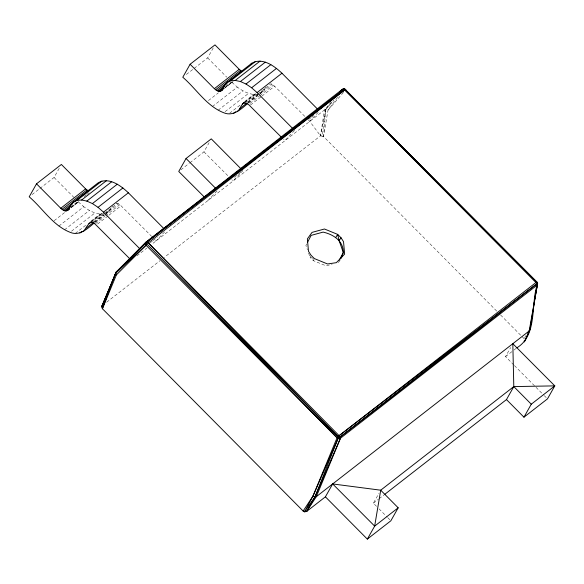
<?xml version="1.0" encoding="UTF-8"?>
<svg xmlns="http://www.w3.org/2000/svg" width="584" height="584" viewBox="0 0 584 584"><rect width="100%" height="100%" fill="white"/><g stroke="black" fill="none" stroke-linecap="round" stroke-linejoin="round"><path stroke-width="0.44" stroke-dasharray="2.92 2.19" d="M496.721 311.089L323.558 136.561L325.748 109.405L331.508 102.455M337.559 97.316L328.026 110.128L323.558 136.561L322.134 135.751L325.748 109.405L333.953 100.09M343.472 92.418L328.026 110.128L325.748 109.405L320.499 135.824L164.265 257.383M310.681 255.909L310.097 257.369L313.353 260.647L326.091 265.851L332.092 264.216M524.651 338.085L525.702 335.698M313.353 260.647L314.017 259.26M306.702 243.944L305.906 245.506L307.403 249.74M39.858 188.515L54.071 177.448L59.67 167.52M104.916 214.642L108.471 211.875L112.42 206.495M194.165 68.394L207.663 57.882L213.262 47.946M189.939 162.761L203.947 151.855L209.108 142.686M260.639 93.411L265.589 87.673M376.512 506.328L373.388 503.182L378.987 493.246M513.803 364.927L505.547 356.605L510.679 347.495M331.427 101.945L324.456 109.96L151.855 244.185M164.637 231.877L156.118 240.863L154.84 239.593M217.007 190.939L207.875 200.575L206.612 199.312M294.577 130.385L284.839 140.656L283.561 139.386M323.558 136.561L320.499 135.824L309.71 121.297L319.448 111.026M338.085 262.574L340.26 260.325M32.04 194.596L39.15 189.063M186.347 74.475L193.45 68.941M70.627 207.101L77.022 202.122M84.125 196.589L86.257 194.932M86.965 194.377L89.104 192.72M225.636 86.425L231.322 82.001M70.941 207.576L78.752 201.487L70.496 207.962M54.151 220.686L65.517 211.839M208.452 100.565L218.401 92.82M71.066 207.721L78.876 201.641M223.942 88.71L233.184 81.519M58.889 226.074L83.76 206.714C90.549 211.707 100.346 216.985 108.471 211.875M212.481 106.507L237.352 87.14C244.141 92.141 253.938 97.418 262.063 92.308M64.532 229.819L89.403 210.459M218.124 110.252L242.995 90.892M71.518 231.198L94.966 212.941M225.11 111.632L248.558 93.374M75.292 233.388L86.666 224.541M90.929 221.219L100.163 214.029M229.6 113.267L240.966 104.419M244.521 101.653L253.755 94.462M91.549 221.248L102.207 212.948M245.141 101.682L255.799 93.382M90.25 222.504L102.331 213.102M244.557 102.382L255.923 93.535M91.279 222.424L102.645 213.576M244.871 102.857L256.237 94.009M93.148 222.117L103.806 213.817M104.521 213.262L117.311 203.305L118.559 203.86L121.041 205.787L151.65 236.403M247.455 101.996L256.69 94.805M257.405 94.25L270.903 83.738L272.151 84.293L274.633 86.213L305.249 116.829M94.097 222.022L103.324 214.773M106.178 212.612L111.15 208.743M247.689 102.448L264.749 89.177M95.104 222.117L104.346 214.927M105.054 214.372L118.559 203.86M247.988 103.105L257.938 95.36M258.646 94.805L272.151 84.293M94.966 222.387L104.207 215.197M248.558 102.82L257.799 95.623M95.659 223.511L104.901 216.321M105.609 215.766L119.822 204.699M249.967 103.39L259.201 96.199M259.909 95.645L273.414 85.133M97.586 224.037L108.252 215.744M108.96 215.189L121.041 205.787M250.47 105.025L261.128 96.725M261.844 96.17L274.633 86.213M180.836 169.842L189.238 163.301M150.227 242.762L152.358 241.104M153.066 240.55L157.33 237.228M234.418 177.215L242.82 170.674L233.082 180.952L231.819 179.682M308.79 119.318L310.922 117.661M311.637 117.107L313.769 115.45M136.933 255.799L146.883 248.054M106.66 302.198L159.943 260.741M505.547 356.605L513.205 350.641M513.905 350.101L515.993 348.473M373.388 503.182L378.425 499.262M379.147 498.699L384.184 494.779M325.748 109.405L324.456 109.96L320.499 135.824L322.134 135.751M116.143 203.064L117.311 203.305M313.498 258.332L310.097 257.369L308.6 253.127M231.906 82.308L237.352 87.14M78.307 201.882L83.76 206.714M308.432 120.019L309.71 121.297M203.947 151.855L228.651 176.521M500.568 314.966L524.301 338.881M514.438 365.569L535.411 386.703M536.046 387.345L543.668 395.025M544.303 395.667L546.208 397.587M207.663 57.882L226.796 77.168M54.071 177.448L73.847 197.377M379.009 508.839L387.119 517.015M387.747 517.65L390.864 520.789M232.352 81.921L224.533 88.001L232.359 81.921"/><path stroke-width="0.88" d="M325.405 496.838L367.336 539.105L390.864 520.789L398.186 507.803L380.71 490.195L332.668 483.939L325.405 496.838L306.6 511.482L304.541 511.832L303.154 511.044L102.412 308.717L116.391 274.882L146.029 245.251L146.978 242.031L344.655 88.936L536.886 282.233L537.623 283.532C530.214 303.702 538.2 335.048 516.687 347.933M524.322 340.421L524.352 341.969L529.9 329.661L537.404 283.379L536.762 281.897L344.794 89.914L344.655 88.936L343.91 88.768L342.458 89.242L145.963 242.214L116.325 271.845L101.667 306.724L102.412 308.717L115.53 273.232L145.963 242.214L344.655 88.936L536.886 282.233L537.623 283.532L535.265 295.906M525.016 340.822L529.177 330.967L537.623 283.532L536.762 281.897L338.056 436.584L337.063 437.788L312.995 496.042L304.541 511.832L315.01 496.831L340.457 438.241L536.959 285.269L340.304 436.883L338.282 437.942L337.063 437.788L146.029 245.251L145.372 243.82L145.963 242.214L146.978 242.031L344.794 89.914L535.827 282.452L537.404 283.379L340.304 436.883L339.64 438.124L338.282 437.942L338.056 436.584L148.299 242.886L146.978 242.031L115.53 273.232L116.391 274.882M534.586 299.446L534.922 297.672M341.355 258.143L343.297 252.463C343.428 240.834 333.296 234.396 323.105 232.111L311.111 235.388L307.505 242.389M338.282 437.942L315.01 496.831L306.6 511.482L303.154 511.044L312.995 496.042L338.282 437.942L340.457 438.241L340.304 436.883L148.299 242.886L145.372 243.82M102.682 304.738L116.325 271.845L119.165 269.633M116.325 271.845L101.667 306.724L102.339 305.556L102.412 308.717M339.289 260.238L343.297 252.463L339.1 240.593L337.669 234.396L324.456 229.001L312.031 232.395L307.381 238.871L308.483 251.273L310.98 255.179L314.345 258.573L327.558 263.968L336.362 262.669L344.633 254.098L343.531 241.696L341.041 237.79L337.669 234.396L335.851 237.323M36.515 183.821L60.758 208.254L63.24 210.174L88.111 190.815L85.629 188.895L61.386 164.462L36.515 183.821L29.2 196.808C42.785 208.452 52.859 225.512 70.095 232.301C79.621 236.432 87.578 228.599 94.258 222.942M63.24 210.174C68.956 213.664 69.759 204.524 73.329 202.159L98.2 182.799C108.858 176.704 120.757 185.588 128.356 192.793L163.951 228.672M83.6 231.235C87.271 226.767 89.907 217.971 96.17 225.147L129.969 258.953M190.114 64.255L214.35 88.688L216.832 90.608L241.703 71.248L239.221 69.321L214.985 44.895L190.114 64.255L182.792 77.241C196.385 88.885 206.451 105.945 223.687 112.734C232.855 116.712 240.732 109.551 247.142 103.923M216.832 90.608C222.548 94.097 223.351 84.957 226.921 82.592L251.792 63.233C262.45 57.137 274.349 66.014 281.948 73.226L317.543 109.098M240.929 168.769L211.262 138.868L186.055 158.49L178.74 171.477L204.707 197.414M237.192 111.668C240.462 109.15 240.944 104.441 244.433 102.229M367.336 539.105L374.658 526.118L380.71 490.195L513.803 386.586L554.8 385.878L547.485 398.872L523.957 417.18L506.481 399.573L513.803 386.586L512.818 343.706L554.8 385.878L531.272 404.194L523.957 417.18M528.031 332.734L529.9 329.661M306.6 511.482L316.309 496.677L340.457 438.241L339.64 438.124M339.1 240.593L341.041 237.79M250.718 64.488L251.792 63.233M339.83 91.732L342.458 89.242L344.655 88.936M115.53 273.232L146.029 245.251M60.758 208.254L85.629 188.895M214.35 88.688L239.221 69.321M61.977 209.335L86.848 189.975M215.569 89.768L240.44 70.409M70.642 205.291L72.774 203.633M224.234 85.724L227.081 83.512M73.329 202.159L77.051 200.37L101.923 181.011M226.921 82.592L230.643 80.804L255.515 61.444M64.488 210.729L70.168 206.305M218.08 91.162L224.475 86.184M65.649 210.97L69.912 207.656M219.241 91.403L223.504 88.089M66.678 210.89L69.518 208.678L68.109 209.787M220.27 91.323L223.11 89.111L221.701 90.221M67.51 210.488L68.934 209.386M221.102 90.921L222.526 89.819M77.051 200.37L81.629 200.005L106.5 180.646M230.643 80.804L235.221 80.439L260.092 61.079M81.629 200.005L86.834 201.093L111.705 181.733M235.221 80.439L240.425 81.526L265.297 62.167M86.834 201.093L92.396 203.575L117.267 184.215M240.425 81.526L245.988 84.008L270.859 64.649M92.396 203.575L98.039 207.327L122.91 187.968M245.988 84.008L251.631 87.761L276.502 68.394M88.819 223.606L90.951 221.949M98.039 207.327L103.485 212.16L128.356 192.793M242.411 104.04L244.543 102.382M251.631 87.761L257.077 92.586L281.948 73.226M79.869 233.031L82.001 231.366M86.286 228.103L93.389 222.57M233.469 113.457L235.6 111.799M239.878 108.536L246.981 103.003M148.299 242.886L344.794 89.914M529.177 330.967L316.309 496.677L315.01 496.831L312.995 496.042M384.9 494.217L506.481 399.573M398.186 507.803L374.658 526.118L332.668 483.939M339.333 435.423L537.404 283.379M243.01 103.339L246.032 103.098L248.543 104.492L281.013 136.831M340.304 436.883L338.056 436.584L146.248 243.331L337.063 437.788M343.91 88.768L345.852 89.695M257.077 92.586L292.672 128.465M513.803 386.586L531.272 404.194M186.055 158.49L215.722 188.391M103.485 212.16L139.715 248.674"/></g></svg>
